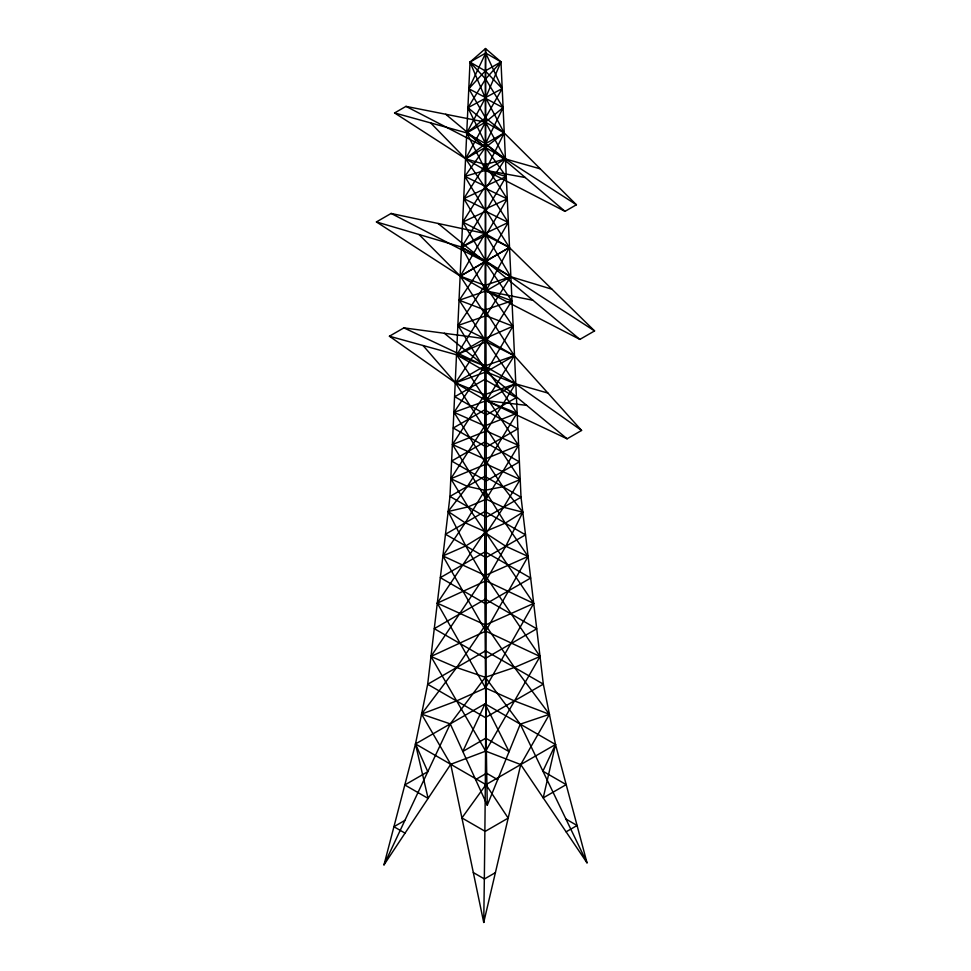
<?xml version="1.0" encoding="UTF-8"?>
<svg xmlns="http://www.w3.org/2000/svg" width="971" height="971" viewBox="0 0 971 971"><rect width="100%" height="100%" fill="white"/><g stroke="black" fill="none" stroke-linecap="round" stroke-linejoin="round"><path stroke-width="1.46" d="M423.077 345.542L455.472 382.865L486.313 400.671L567.1 438.807L581.58 430.444L514.254 355.689L484.772 338.673L403.9 327.87L389.42 336.221L455.472 382.865L484.723 394.651L518.514 445.373L484.808 459.125L467.403 486.374L448.177 511.511L465.23 522.835L485.075 531.598L533.71 603.428L485.488 624.984L456.637 667.55L421.572 714.11L450.726 764.298L483.728 922.45C487.952 638.651 485.743 354.767 485.306 70.932L485.5 48.55L500.987 61.877L521.026 497.213L543.335 684.142L555.509 744.49L587.006 862.818L520.735 764.565L485.682 751.129L430.966 656.469L485.269 575.463L528.103 556.444L505.26 523.138L484.893 490.306L467.403 486.374L450.823 478.739L484.76 425.893L516.96 413.258L484.687 366.006L444.33 333.271M483.728 922.45L520.735 764.565L549.428 714.316L514.472 667.478L485.488 624.984L437.29 603.161L485.075 531.598L505.26 523.138L522.823 512.203L502.929 486.762L484.808 459.125L452.486 444.524L484.723 394.651L515.528 383.812L547.923 393.073M383.994 864.858L450.265 723.88L485.318 677.309L514.472 667.478L540.034 656.481L485.731 631.126L442.897 555.946L465.74 545.945L486.107 533.407L503.597 507.275L520.177 479.54L486.24 464.017L454.04 412.359L486.313 400.671L514.254 355.689L486.131 341.683L459.222 300.233L485.986 290.972L509.374 247.52L485.112 233.513L391.119 213.45L376.42 221.934L460.315 276.152L485.986 290.972L579.881 339.401L594.58 330.917L509.374 247.52L485.015 261.879L459.222 300.233L484.869 310.016L514.254 355.689L484.687 366.006L454.04 412.359L484.76 425.893L520.177 479.54L502.929 486.762L484.893 490.306L465.23 522.835L442.897 555.946L485.269 575.463L540.034 656.481L485.682 751.129L450.726 764.298L383.994 864.858L415.491 743.956L427.665 684.276L449.974 496.436L470.013 62.108L485.5 48.55L485.694 53.053C485.634 303.765 482.587 554.562 487.272 805.238L520.274 724.148L549.428 714.316L514.363 700.88L485.512 687.953L437.29 603.161L485.925 580.792L505.77 546.236L522.823 512.203L503.597 507.275L486.192 499.167L452.486 444.524L486.277 430.978L515.528 383.812L484.772 338.673L458.069 325.479L484.942 285.377L510.685 276.699L551.977 289.224M394.59 112.952L465.631 158.795L485.524 143.732L503.051 107.672L485.609 79.015L470.013 62.108L485.694 53.053L500.987 61.877L485.391 98.289L467.949 107.732L485.524 143.732L565.025 211.35L576.41 204.772L504.192 132.954L485.451 117.831L468.811 88.713L485.694 53.053L502.189 88.579L485.451 117.831L466.808 132.918L394.59 112.952L405.975 106.373L485.476 122.14L504.192 132.954L485.609 170.338L464.83 176.37L485.731 211.29L508.234 222.468L485.888 261.078L460.315 276.152L419.023 234.509M576.41 204.772L505.369 158.928L485.391 147.398L466.808 132.918L485.549 97.561L502.189 88.579L485.306 70.932L470.013 62.108L485.391 98.289L503.051 107.672L485.476 122.14L466.808 132.918L485.609 170.338L565.025 211.35M430.699 122.941L465.631 158.795L485.391 147.398L504.192 132.954L485.549 97.561L468.811 88.713L485.306 70.932L500.987 61.877L485.609 79.015L467.949 107.732L485.476 122.14L465.631 158.795L485.67 188.398L507.178 198.909L485.816 235.407L461.626 247.071L376.42 221.934M445.725 114.262L485.391 147.398L464.83 176.37L485.269 186.262L508.234 222.468L485.112 233.513L460.315 276.152L486.058 315.733L512.931 326.22L486.228 371.881L455.472 382.865L486.277 430.978L518.514 445.373L486.192 499.167L468.071 506.886L448.177 511.511L465.74 545.945L485.925 580.792L533.71 603.428L485.512 687.953L456.528 700.941L421.572 714.11L450.265 723.88L487.272 805.238M389.42 336.221L456.746 354.852L486.131 341.683L511.778 300.876L485.986 290.972L461.626 247.071L485.184 209.153L507.178 198.909L485.33 164.536L465.631 158.795L485.609 170.338L506.17 176.564L485.731 211.29L462.766 222.104L485.888 261.078L579.881 339.401M587.006 862.818L520.274 724.148L485.318 677.309L456.637 667.55L430.966 656.469L485.731 631.126L528.103 556.444L505.77 546.236L486.107 533.407L468.071 506.886L450.823 478.739L486.24 464.017L516.96 413.258L486.313 400.671L456.746 354.852L484.869 310.016L511.778 300.876L485.015 261.879L438.115 223.488M594.58 330.917L510.685 276.699L485.015 261.879L460.315 276.152L484.942 285.377L512.931 326.22L484.772 338.673L455.472 382.865L484.687 366.006L515.528 383.812L581.58 430.444M466.808 132.918L485.524 143.732L504.192 132.954M391.119 213.45L485.015 261.879L461.626 247.071L485.112 233.513L510.685 276.699L486.058 315.733L458.069 325.479L486.228 371.881L567.1 438.807M461.626 247.071L485.888 261.078L509.374 247.52L485.184 209.153L463.822 198.63L485.33 164.536L505.369 158.928L540.301 168.869M526.67 405.344L486.313 400.671L515.528 383.812L486.228 371.881L456.746 354.852L484.772 338.673M486.228 371.881L514.254 355.689M404.895 820.386L393.923 826.722L405.041 833.142M475.596 779.567L486.568 773.244L497.674 779.652M495.404 872.65L484.432 878.973L473.326 872.565M566.105 831.831L577.077 825.496L565.959 819.075M525.275 177.535L485.609 170.338L505.369 158.928L485.476 122.14M532.885 300.245L485.986 290.972L510.685 276.699L485.888 261.078M456.746 354.852L484.687 366.006L403.9 327.87M485.112 233.513L462.766 222.104L485.269 186.262L506.17 176.564L485.391 147.398L405.975 106.373M509.374 247.52L485.816 235.407L463.822 198.63L485.67 188.398L505.369 158.928L485.524 143.732M555.509 744.49L543.214 797.883L566.19 784.617L542.898 771.18L555.509 744.49L485.039 703.805L415.491 743.956L428.102 798.405L404.81 784.956L427.786 771.69L415.491 743.956L485.961 784.641L508.185 818.104L485.209 831.37L461.917 817.934L485.961 784.641L555.509 744.49M485.039 703.805L462.815 751.469L485.791 738.203L509.083 751.651L485.039 703.805M484.699 379.455L454.804 396.726L486.301 414.908L516.196 397.649L484.699 379.455M484.747 409.835L453.287 428.005L486.253 447.036L517.713 428.879L484.747 409.835M484.784 441.939L451.685 461.043L486.216 480.985L519.315 461.868L484.784 441.939M484.832 476.312L449.974 496.436L486.168 517.337L521.026 497.213L484.832 476.312M484.99 511.438L445.483 534.244L486.01 557.645L525.517 534.839L484.99 511.438M485.172 551.771L440.324 577.66L485.828 603.926L530.676 578.036L485.172 551.771M485.379 599.156L434.268 628.662L485.621 658.314L536.732 628.807L485.379 599.156M485.609 650.813L427.665 684.276L485.391 717.605L543.335 684.142L485.609 650.813"/></g></svg>
